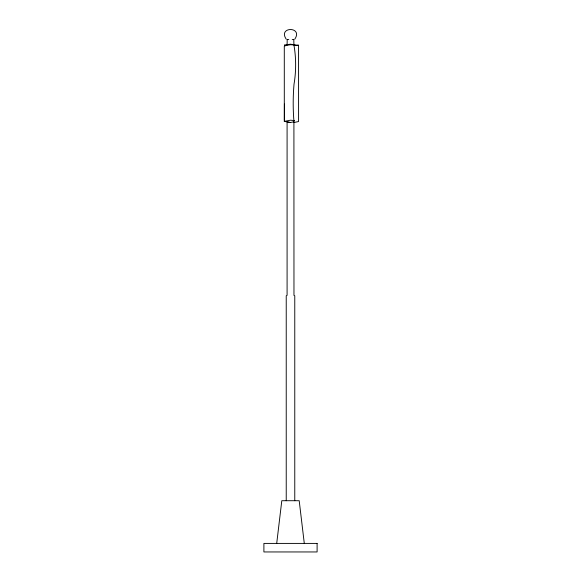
<?xml version="1.0" encoding="UTF-8"?>
<svg xmlns="http://www.w3.org/2000/svg" width="581" height="581" viewBox="0 0 581 581"><rect width="100%" height="100%" fill="white"/><g stroke="black" fill="none" stroke-linecap="round" stroke-linejoin="round"><path stroke-width="0.87" d="M284.37 120.223L284.399 104.05M276.709 543.409L281.8 500.713L299.2 500.713L304.291 543.409M293.884 121.763L290.5 122.511L284.305 121.356L284.291 46.298L285.859 45.492L290.5 44.73L298.576 45.231L298.59 121.538L294.037 122.511A119.265 63.852 -90 0 1 294.037 84.078A63.569 34.032 -90 0 0 294.037 45.652L298.576 45.231M294.727 39.254C303.587 26.29 277.413 26.29 286.273 39.254M284.305 121.356L290.5 120.202L294.494 120.572M287.203 39.566L287.087 45.006M287.544 39.566L288.793 39.566M292.207 39.566L293.456 39.566M293.797 39.566L293.913 45.006M289.265 122.264L290.5 122.511M285.118 45.289L284.436 45.057L290.5 44.178L295.061 44.969M287.116 121.77L288.648 122.141M294.77 500.713L294.77 295.758L293.971 295.438L293.913 122.119M287.087 122.119L287.087 295.38L286.23 295.758L286.23 500.713M317.103 543.409L263.897 543.409L263.897 551.95L317.103 551.95L317.103 543.409"/></g></svg>
